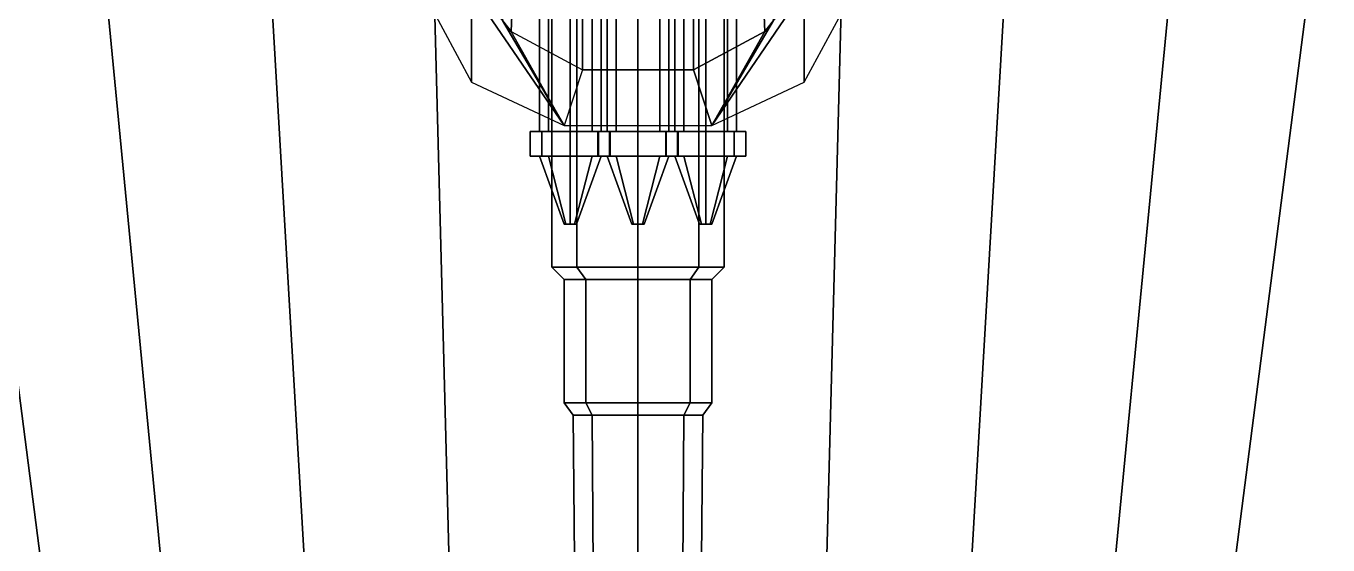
# Model space of a CAD drawing. Header units: millimetres. Extents: x -4 to 4, y -37.4 to 54.3.
# Drawn here: x -0.993 to 1.12, y -26.88 to -26.039 of the extents above; entities that cross this region are included whole.
import ezdxf

# ---------------------------------------------------------------- set-up
doc = ezdxf.new("R2010")
doc.units = ezdxf.units.MM
for name, color, linetype in [('gun', 1, 'Continuous'), ('sleeve', 5, 'Continuous'), ('turret', 2, 'Continuous')]:
    doc.layers.add(name, color=color, linetype=linetype)

msp = doc.modelspace()

# ---------------------------------------------------------------- linework, layer by layer
for points in [[(0, -28.3, 3.5), (0, -23.33, 3.5), (-2.69, -23.33, 3.46), (-1.97, -28.3, 3.46)], [(-1.84, -23.33), (-1.66, -23.33, -0.61), (-0.95, -28.3, -0.61), (-1.12, -28.3)], [(-1.66, -23.33, -0.61), (-1.43, -23.33, -1.23), (-0.79, -28.3, -1.23), (-0.95, -28.3, -0.61)], [(-1.43, -23.33, -1.23), (-1.12, -23.33, -1.82), (-0.64, -28.3, -1.82), (-0.79, -28.3, -1.23)], [(-1.12, -23.33, -1.82), (-0.75, -23.33, -2.23), (-0.46, -28.3, -2.23), (-0.64, -28.3, -1.82)], [(-0.75, -23.33, -2.23), (-0.4, -23.33, -2.43), (-0.27, -28.3, -2.43), (-0.46, -28.3, -2.23)], [(-0.4, -23.33, -2.43), (0, -23.33, -2.62), (0, -28.3, -2.62), (-0.27, -28.3, -2.43)], [(0, -28.3, -2.62), (0, -23.33, -2.62), (0.4, -23.33, -2.43), (0.27, -28.3, -2.43)], [(1.97, -28.3, 3.46), (2.69, -23.33, 3.46), (0, -23.33, 3.5), (0, -28.3, 3.5)], [(0.27, -28.3, -2.43), (0.4, -23.33, -2.43), (0.75, -23.33, -2.23), (0.46, -28.3, -2.23)], [(0.46, -28.3, -2.23), (0.75, -23.33, -2.23), (1.12, -23.33, -1.82), (0.64, -28.3, -1.82)], [(0.64, -28.3, -1.82), (1.12, -23.33, -1.82), (1.43, -23.33, -1.23), (0.79, -28.3, -1.23)], [(0.79, -28.3, -1.23), (1.43, -23.33, -1.23), (1.66, -23.33, -0.61), (0.95, -28.3, -0.61)], [(0.95, -28.3, -0.61), (1.66, -23.33, -0.61), (1.84, -23.33), (1.12, -28.3)], [(-2.3133, -25.93, 3.46), (-2.3104, -26.12, 3.84), (0, -28.16, 3.5)], [(0, -28.16, 3.5), (0, -28.16, 3.5), (2.3104, -26.12, 3.84), (2.3133, -25.93, 3.46)], [(-2.3104, -26.14, 3.84), (-2.3104, -25.95, 3.46), (0, -28.18, 3.5)], [(0, -28.18, 3.5), (0, -28.18, 3.5), (2.3104, -25.95, 3.46), (2.3104, -26.14, 3.84)], [(-2.3104, -26.12, 3.84), (-2.3104, -26.31, 3.9), (0, -28.71, 4.15), (0, -28.16, 3.5)], [(0, -28.16, 3.5), (0, -28.71, 4.15), (2.3104, -26.31, 3.9), (2.3104, -26.12, 3.84)], [(-2.3104, -26.33, 3.9), (-2.3104, -26.14, 3.84), (0, -28.18, 3.5), (0, -28.73, 4.15)], [(0, -28.73, 4.15), (0, -28.18, 3.5), (2.3104, -26.14, 3.84), (2.3104, -26.33, 3.9)], [(-2.3104, -26.31, 3.9), (-2.3104, -26.33, 3.9), (0, -28.73, 4.15), (0, -28.71, 4.15)], [(0, -28.71, 4.15), (0, -28.73, 4.15), (2.3104, -26.33, 3.9), (2.3104, -26.31, 3.9)]]:
    msp.add_3dface(points)
at = {"layer": 'gun'}
for points in [[(-0.099, -24.75, 4.889), (-0.14, -24.75, 4.79), (-0.14, -26.43, 4.79), (-0.099, -26.43, 4.889)], [(-0.14, -24.75, 4.79), (-0.099, -24.75, 4.691), (-0.099, -26.43, 4.691), (-0.14, -26.43, 4.79)], [(0, -24.75, 4.93), (-0.099, -24.75, 4.889), (-0.099, -26.43, 4.889), (0, -26.43, 4.93)], [(-0.099, -24.75, 4.691), (0, -24.75, 4.65), (0, -26.43, 4.65), (-0.099, -26.43, 4.691)], [(0.099, -24.75, 4.889), (0, -24.75, 4.93), (0, -26.43, 4.93), (0.099, -26.43, 4.889)], [(0, -24.75, 4.65), (0.099, -24.75, 4.691), (0.099, -26.43, 4.691), (0, -26.43, 4.65)], [(0.14, -24.75, 4.79), (0.099, -24.75, 4.889), (0.099, -26.43, 4.889), (0.14, -26.43, 4.79)], [(0.099, -24.75, 4.691), (0.14, -24.75, 4.79), (0.14, -26.43, 4.79), (0.099, -26.43, 4.691)], [(-0.0849, -26.45, 4.7051), (-0.12, -26.45, 4.79), (-0.14, -26.43, 4.79), (-0.099, -26.43, 4.691)], [(-0.12, -26.45, 4.79), (-0.0849, -26.45, 4.8749), (-0.099, -26.43, 4.889), (-0.14, -26.43, 4.79)], [(0, -26.45, 4.67), (-0.0849, -26.45, 4.7051), (-0.099, -26.43, 4.691), (0, -26.43, 4.65)], [(-0.0849, -26.45, 4.8749), (0, -26.45, 4.91), (0, -26.43, 4.93), (-0.099, -26.43, 4.889)], [(0.0849, -26.45, 4.7051), (0, -26.45, 4.67), (0, -26.43, 4.65), (0.099, -26.43, 4.691)], [(0, -26.45, 4.91), (0.0849, -26.45, 4.8749), (0.099, -26.43, 4.889), (0, -26.43, 4.93)], [(0.12, -26.45, 4.79), (0.0849, -26.45, 4.7051), (0.099, -26.43, 4.691), (0.14, -26.43, 4.79)], [(0.0849, -26.45, 4.8749), (0.12, -26.45, 4.79), (0.14, -26.43, 4.79), (0.099, -26.43, 4.889)], [(-0.0849, -26.45, 4.8749), (-0.12, -26.45, 4.79), (-0.12, -26.65, 4.79), (-0.0849, -26.65, 4.8749)], [(-0.12, -26.45, 4.79), (-0.0849, -26.45, 4.7051), (-0.0849, -26.65, 4.7051), (-0.12, -26.65, 4.79)], [(0, -26.45, 4.91), (-0.0849, -26.45, 4.8749), (-0.0849, -26.65, 4.8749), (0, -26.65, 4.91)], [(-0.0849, -26.45, 4.7051), (0, -26.45, 4.67), (0, -26.65, 4.67), (-0.0849, -26.65, 4.7051)], [(0.0849, -26.45, 4.8749), (0, -26.45, 4.91), (0, -26.65, 4.91), (0.0849, -26.65, 4.8749)], [(0, -26.45, 4.67), (0.0849, -26.45, 4.7051), (0.0849, -26.65, 4.7051), (0, -26.65, 4.67)], [(0.12, -26.45, 4.79), (0.0849, -26.45, 4.8749), (0.0849, -26.65, 4.8749), (0.12, -26.65, 4.79)], [(0.0849, -26.45, 4.7051), (0.12, -26.45, 4.79), (0.12, -26.65, 4.79), (0.0849, -26.65, 4.7051)], [(-0.0742, -26.67, 4.7158), (-0.105, -26.67, 4.79), (-0.12, -26.65, 4.79), (-0.0849, -26.65, 4.7051)], [(-0.105, -26.67, 4.79), (-0.0742, -26.67, 4.8642), (-0.0849, -26.65, 4.8749), (-0.12, -26.65, 4.79)], [(-0.0566, -29.4, 4.7334), (-0.08, -29.4, 4.79), (-0.105, -26.67, 4.79), (-0.0742, -26.67, 4.7158)], [(-0.08, -29.4, 4.79), (-0.0566, -29.4, 4.8466), (-0.0742, -26.67, 4.8642), (-0.105, -26.67, 4.79)], [(0, -26.67, 4.685), (-0.0742, -26.67, 4.7158), (-0.0849, -26.65, 4.7051), (0, -26.65, 4.67)], [(-0.0742, -26.67, 4.8642), (0, -26.67, 4.895), (0, -26.65, 4.91), (-0.0849, -26.65, 4.8749)], [(0, -29.4, 4.71), (-0.0566, -29.4, 4.7334), (-0.0742, -26.67, 4.7158), (0, -26.67, 4.685)], [(-0.0566, -29.4, 4.8466), (0, -29.4, 4.87), (0, -26.67, 4.895), (-0.0742, -26.67, 4.8642)], [(0.0742, -26.67, 4.7158), (0, -26.67, 4.685), (0, -26.65, 4.67), (0.0849, -26.65, 4.7051)], [(0, -26.67, 4.895), (0.0742, -26.67, 4.8642), (0.0849, -26.65, 4.8749), (0, -26.65, 4.91)], [(0.0566, -29.4, 4.7334), (0, -29.4, 4.71), (0, -26.67, 4.685), (0.0742, -26.67, 4.7158)], [(0, -29.4, 4.87), (0.0566, -29.4, 4.8466), (0.0742, -26.67, 4.8642), (0, -26.67, 4.895)], [(0.08, -29.4, 4.79), (0.0566, -29.4, 4.7334), (0.0742, -26.67, 4.7158), (0.105, -26.67, 4.79)], [(0.0566, -29.4, 4.8466), (0.08, -29.4, 4.79), (0.105, -26.67, 4.79), (0.0742, -26.67, 4.8642)], [(0.105, -26.67, 4.79), (0.0742, -26.67, 4.7158), (0.0849, -26.65, 4.7051), (0.12, -26.65, 4.79)], [(0.0742, -26.67, 4.8642), (0.105, -26.67, 4.79), (0.12, -26.65, 4.79), (0.0849, -26.65, 4.8749)]]:
    msp.add_3dface(points, dxfattribs=at)
at = {"layer": 'sleeve'}
for points in [[(-0.16, -24.88, 4.58), (-0.1454, -24.88, 4.5446), (-0.1454, -26.21, 4.5446), (-0.16, -26.21, 4.58)], [(-0.1454, -24.88, 4.6154), (-0.16, -24.88, 4.58), (-0.16, -26.21, 4.58), (-0.1454, -26.21, 4.6154)], [(-0.1454, -24.88, 4.5446), (-0.11, -24.88, 4.53), (-0.11, -26.21, 4.53), (-0.1454, -26.21, 4.5446)], [(-0.11, -24.88, 4.63), (-0.1454, -24.88, 4.6154), (-0.1454, -26.21, 4.6154), (-0.11, -26.21, 4.63)], [(-0.11, -24.88, 4.53), (-0.0746, -24.88, 4.5446), (-0.0746, -26.21, 4.5446), (-0.11, -26.21, 4.53)], [(-0.0746, -24.88, 4.6154), (-0.11, -24.88, 4.63), (-0.11, -26.21, 4.63), (-0.0746, -26.21, 4.6154)], [(-0.0746, -24.88, 4.5446), (-0.06, -24.88, 4.58), (-0.06, -26.21, 4.58), (-0.0746, -26.21, 4.5446)], [(-0.06, -24.88, 4.58), (-0.0746, -24.88, 4.6154), (-0.0746, -26.21, 4.6154), (-0.06, -26.21, 4.58)], [(-0.05, -24.88, 4.53), (-0.0354, -24.88, 4.4946), (-0.0354, -26.21, 4.4946), (-0.05, -26.21, 4.53)], [(-0.0354, -24.88, 4.5654), (-0.05, -24.88, 4.53), (-0.05, -26.21, 4.53), (-0.0354, -26.21, 4.5654)], [(-0.0354, -24.88, 4.4946), (0, -24.88, 4.48), (0, -26.21, 4.48), (-0.0354, -26.21, 4.4946)], [(0, -24.88, 4.58), (-0.0354, -24.88, 4.5654), (-0.0354, -26.21, 4.5654), (0, -26.21, 4.58)], [(0, -24.88, 4.48), (0.0354, -24.88, 4.4946), (0.0354, -26.21, 4.4946), (0, -26.21, 4.48)], [(0.0354, -24.88, 4.5654), (0, -24.88, 4.58), (0, -26.21, 4.58), (0.0354, -26.21, 4.5654)], [(0.0354, -24.88, 4.4946), (0.05, -24.88, 4.53), (0.05, -26.21, 4.53), (0.0354, -26.21, 4.4946)], [(0.05, -24.88, 4.53), (0.0354, -24.88, 4.5654), (0.0354, -26.21, 4.5654), (0.05, -26.21, 4.53)], [(0.0746, -24.88, 4.6154), (0.06, -24.88, 4.58), (0.06, -26.21, 4.58), (0.0746, -26.21, 4.6154)], [(0.06, -24.88, 4.58), (0.0746, -24.88, 4.5446), (0.0746, -26.21, 4.5446), (0.06, -26.21, 4.58)], [(0.11, -24.88, 4.63), (0.0746, -24.88, 4.6154), (0.0746, -26.21, 4.6154), (0.11, -26.21, 4.63)], [(0.0746, -24.88, 4.5446), (0.11, -24.88, 4.53), (0.11, -26.21, 4.53), (0.0746, -26.21, 4.5446)], [(0.1454, -24.88, 4.6154), (0.11, -24.88, 4.63), (0.11, -26.21, 4.63), (0.1454, -26.21, 4.6154)], [(0.11, -24.88, 4.53), (0.1454, -24.88, 4.5446), (0.1454, -26.21, 4.5446), (0.11, -26.21, 4.53)], [(0.16, -24.88, 4.58), (0.1454, -24.88, 4.6154), (0.1454, -26.21, 4.6154), (0.16, -26.21, 4.58)], [(0.1454, -24.88, 4.5446), (0.16, -24.88, 4.58), (0.16, -26.21, 4.58), (0.1454, -26.21, 4.5446)], [(-0.16, -26.21, 4.58), (-0.1454, -26.21, 4.5446), (-0.156, -26.21, 4.534), (-0.175, -26.21, 4.58)], [(-0.1454, -26.21, 4.6154), (-0.16, -26.21, 4.58), (-0.175, -26.21, 4.58), (-0.156, -26.21, 4.626)], [(-0.175, -26.21, 4.58), (-0.156, -26.21, 4.534), (-0.156, -26.25, 4.534), (-0.175, -26.25, 4.58)], [(-0.156, -26.21, 4.626), (-0.175, -26.21, 4.58), (-0.175, -26.25, 4.58), (-0.156, -26.25, 4.626)], [(-0.1454, -26.21, 4.5446), (-0.11, -26.21, 4.53), (-0.11, -26.21, 4.515), (-0.156, -26.21, 4.534)], [(-0.11, -26.21, 4.63), (-0.1454, -26.21, 4.6154), (-0.156, -26.21, 4.626), (-0.11, -26.21, 4.645)], [(-0.156, -26.21, 4.534), (-0.11, -26.21, 4.515), (-0.11, -26.25, 4.515), (-0.156, -26.25, 4.534)], [(-0.11, -26.21, 4.645), (-0.156, -26.21, 4.626), (-0.156, -26.25, 4.626), (-0.11, -26.25, 4.645)], [(-0.0746, -26.21, 4.6154), (-0.11, -26.21, 4.63), (-0.11, -26.21, 4.645), (-0.064, -26.21, 4.626)], [(-0.11, -26.21, 4.53), (-0.0746, -26.21, 4.5446), (-0.064, -26.21, 4.534), (-0.11, -26.21, 4.515)], [(-0.11, -26.21, 4.515), (-0.064, -26.21, 4.534), (-0.064, -26.25, 4.534), (-0.11, -26.25, 4.515)], [(-0.064, -26.21, 4.626), (-0.11, -26.21, 4.645), (-0.11, -26.25, 4.645), (-0.064, -26.25, 4.626)], [(-0.06, -26.21, 4.58), (-0.0746, -26.21, 4.6154), (-0.064, -26.21, 4.626), (-0.045, -26.21, 4.58)], [(-0.0746, -26.21, 4.5446), (-0.06, -26.21, 4.58), (-0.045, -26.21, 4.58), (-0.064, -26.21, 4.534)], [(-0.05, -26.21, 4.53), (-0.0354, -26.21, 4.4946), (-0.046, -26.21, 4.484), (-0.065, -26.21, 4.53)], [(-0.0354, -26.21, 4.5654), (-0.05, -26.21, 4.53), (-0.065, -26.21, 4.53), (-0.046, -26.21, 4.576)], [(-0.065, -26.21, 4.53), (-0.046, -26.21, 4.484), (-0.046, -26.25, 4.484), (-0.065, -26.25, 4.53)], [(-0.046, -26.21, 4.576), (-0.065, -26.21, 4.53), (-0.065, -26.25, 4.53), (-0.046, -26.25, 4.576)], [(-0.064, -26.21, 4.534), (-0.045, -26.21, 4.58), (-0.045, -26.25, 4.58), (-0.064, -26.25, 4.534)], [(-0.045, -26.21, 4.58), (-0.064, -26.21, 4.626), (-0.064, -26.25, 4.626), (-0.045, -26.25, 4.58)], [(-0.0354, -26.21, 4.4946), (0, -26.21, 4.48), (0, -26.21, 4.465), (-0.046, -26.21, 4.484)], [(0, -26.21, 4.58), (-0.0354, -26.21, 4.5654), (-0.046, -26.21, 4.576), (0, -26.21, 4.595)], [(-0.046, -26.21, 4.484), (0, -26.21, 4.465), (0, -26.25, 4.465), (-0.046, -26.25, 4.484)], [(0, -26.21, 4.595), (-0.046, -26.21, 4.576), (-0.046, -26.25, 4.576), (0, -26.25, 4.595)], [(0.0354, -26.21, 4.5654), (0, -26.21, 4.58), (0, -26.21, 4.595), (0.046, -26.21, 4.576)], [(0, -26.21, 4.48), (0.0354, -26.21, 4.4946), (0.046, -26.21, 4.484), (0, -26.21, 4.465)], [(0, -26.21, 4.465), (0.046, -26.21, 4.484), (0.046, -26.25, 4.484), (0, -26.25, 4.465)], [(0.046, -26.21, 4.576), (0, -26.21, 4.595), (0, -26.25, 4.595), (0.046, -26.25, 4.576)], [(0.05, -26.21, 4.53), (0.0354, -26.21, 4.5654), (0.046, -26.21, 4.576), (0.065, -26.21, 4.53)], [(0.0354, -26.21, 4.4946), (0.05, -26.21, 4.53), (0.065, -26.21, 4.53), (0.046, -26.21, 4.484)], [(0.064, -26.21, 4.626), (0.045, -26.21, 4.58), (0.045, -26.25, 4.58), (0.064, -26.25, 4.626)], [(0.045, -26.21, 4.58), (0.064, -26.21, 4.534), (0.064, -26.25, 4.534), (0.045, -26.25, 4.58)], [(0.0746, -26.21, 4.6154), (0.06, -26.21, 4.58), (0.045, -26.21, 4.58), (0.064, -26.21, 4.626)], [(0.06, -26.21, 4.58), (0.0746, -26.21, 4.5446), (0.064, -26.21, 4.534), (0.045, -26.21, 4.58)], [(0.046, -26.21, 4.484), (0.065, -26.21, 4.53), (0.065, -26.25, 4.53), (0.046, -26.25, 4.484)], [(0.065, -26.21, 4.53), (0.046, -26.21, 4.576), (0.046, -26.25, 4.576), (0.065, -26.25, 4.53)], [(0.11, -26.21, 4.645), (0.064, -26.21, 4.626), (0.064, -26.25, 4.626), (0.11, -26.25, 4.645)], [(0.064, -26.21, 4.534), (0.11, -26.21, 4.515), (0.11, -26.25, 4.515), (0.064, -26.25, 4.534)], [(0.11, -26.21, 4.63), (0.0746, -26.21, 4.6154), (0.064, -26.21, 4.626), (0.11, -26.21, 4.645)], [(0.0746, -26.21, 4.5446), (0.11, -26.21, 4.53), (0.11, -26.21, 4.515), (0.064, -26.21, 4.534)], [(0.156, -26.21, 4.626), (0.11, -26.21, 4.645), (0.11, -26.25, 4.645), (0.156, -26.25, 4.626)], [(0.11, -26.21, 4.515), (0.156, -26.21, 4.534), (0.156, -26.25, 4.534), (0.11, -26.25, 4.515)], [(0.11, -26.21, 4.53), (0.1454, -26.21, 4.5446), (0.156, -26.21, 4.534), (0.11, -26.21, 4.515)], [(0.1454, -26.21, 4.6154), (0.11, -26.21, 4.63), (0.11, -26.21, 4.645), (0.156, -26.21, 4.626)], [(0.1454, -26.21, 4.5446), (0.16, -26.21, 4.58), (0.175, -26.21, 4.58), (0.156, -26.21, 4.534)], [(0.16, -26.21, 4.58), (0.1454, -26.21, 4.6154), (0.156, -26.21, 4.626), (0.175, -26.21, 4.58)], [(0.175, -26.21, 4.58), (0.156, -26.21, 4.626), (0.156, -26.25, 4.626), (0.175, -26.25, 4.58)], [(0.156, -26.21, 4.534), (0.175, -26.21, 4.58), (0.175, -26.25, 4.58), (0.156, -26.25, 4.534)], [(-0.175, -26.25, 4.58), (-0.156, -26.25, 4.534), (-0.1454, -26.25, 4.5446), (-0.16, -26.25, 4.58)], [(-0.156, -26.25, 4.626), (-0.175, -26.25, 4.58), (-0.16, -26.25, 4.58), (-0.1454, -26.25, 4.6154)], [(-0.16, -26.25, 4.58), (-0.1454, -26.25, 4.5446), (-0.1171, -26.36, 4.5729), (-0.12, -26.36, 4.58)], [(-0.1454, -26.25, 4.6154), (-0.16, -26.25, 4.58), (-0.12, -26.36, 4.58), (-0.1171, -26.36, 4.5871)], [(-0.156, -26.25, 4.534), (-0.11, -26.25, 4.515), (-0.11, -26.25, 4.53), (-0.1454, -26.25, 4.5446)], [(-0.11, -26.25, 4.645), (-0.156, -26.25, 4.626), (-0.1454, -26.25, 4.6154), (-0.11, -26.25, 4.63)], [(-0.1454, -26.25, 4.5446), (-0.11, -26.25, 4.53), (-0.11, -26.36, 4.57), (-0.1171, -26.36, 4.5729)], [(-0.11, -26.25, 4.63), (-0.1454, -26.25, 4.6154), (-0.1171, -26.36, 4.5871), (-0.11, -26.36, 4.59)], [(-0.064, -26.25, 4.626), (-0.11, -26.25, 4.645), (-0.11, -26.25, 4.63), (-0.0746, -26.25, 4.6154)], [(-0.11, -26.25, 4.515), (-0.064, -26.25, 4.534), (-0.0746, -26.25, 4.5446), (-0.11, -26.25, 4.53)], [(-0.11, -26.25, 4.53), (-0.0746, -26.25, 4.5446), (-0.1029, -26.36, 4.5729), (-0.11, -26.36, 4.57)], [(-0.0746, -26.25, 4.6154), (-0.11, -26.25, 4.63), (-0.11, -26.36, 4.59), (-0.1029, -26.36, 4.5871)], [(-0.0746, -26.25, 4.5446), (-0.06, -26.25, 4.58), (-0.1, -26.36, 4.58), (-0.1029, -26.36, 4.5729)], [(-0.06, -26.25, 4.58), (-0.0746, -26.25, 4.6154), (-0.1029, -26.36, 4.5871), (-0.1, -26.36, 4.58)], [(-0.045, -26.25, 4.58), (-0.064, -26.25, 4.626), (-0.0746, -26.25, 4.6154), (-0.06, -26.25, 4.58)], [(-0.064, -26.25, 4.534), (-0.045, -26.25, 4.58), (-0.06, -26.25, 4.58), (-0.0746, -26.25, 4.5446)], [(-0.065, -26.25, 4.53), (-0.046, -26.25, 4.484), (-0.0354, -26.25, 4.4946), (-0.05, -26.25, 4.53)], [(-0.046, -26.25, 4.576), (-0.065, -26.25, 4.53), (-0.05, -26.25, 4.53), (-0.0354, -26.25, 4.5654)], [(-0.05, -26.25, 4.53), (-0.0354, -26.25, 4.4946), (-0.0071, -26.36, 4.5229), (-0.01, -26.36, 4.53)], [(-0.0354, -26.25, 4.5654), (-0.05, -26.25, 4.53), (-0.01, -26.36, 4.53), (-0.0071, -26.36, 4.5371)], [(-0.046, -26.25, 4.484), (0, -26.25, 4.465), (0, -26.25, 4.48), (-0.0354, -26.25, 4.4946)], [(0, -26.25, 4.595), (-0.046, -26.25, 4.576), (-0.0354, -26.25, 4.5654), (0, -26.25, 4.58)], [(-0.0354, -26.25, 4.4946), (0, -26.25, 4.48), (0, -26.36, 4.52), (-0.0071, -26.36, 4.5229)], [(0, -26.25, 4.58), (-0.0354, -26.25, 4.5654), (-0.0071, -26.36, 4.5371), (0, -26.36, 4.54)], [(0.046, -26.25, 4.576), (0, -26.25, 4.595), (0, -26.25, 4.58), (0.0354, -26.25, 4.5654)], [(0, -26.25, 4.465), (0.046, -26.25, 4.484), (0.0354, -26.25, 4.4946), (0, -26.25, 4.48)], [(0, -26.25, 4.48), (0.0354, -26.25, 4.4946), (0.0071, -26.36, 4.5229), (0, -26.36, 4.52)], [(0.0354, -26.25, 4.5654), (0, -26.25, 4.58), (0, -26.36, 4.54), (0.0071, -26.36, 4.5371)], [(0.0354, -26.25, 4.4946), (0.05, -26.25, 4.53), (0.01, -26.36, 4.53), (0.0071, -26.36, 4.5229)], [(0.05, -26.25, 4.53), (0.0354, -26.25, 4.5654), (0.0071, -26.36, 4.5371), (0.01, -26.36, 4.53)], [(0.065, -26.25, 4.53), (0.046, -26.25, 4.576), (0.0354, -26.25, 4.5654), (0.05, -26.25, 4.53)], [(0.046, -26.25, 4.484), (0.065, -26.25, 4.53), (0.05, -26.25, 4.53), (0.0354, -26.25, 4.4946)], [(0.064, -26.25, 4.626), (0.045, -26.25, 4.58), (0.06, -26.25, 4.58), (0.0746, -26.25, 4.6154)], [(0.045, -26.25, 4.58), (0.064, -26.25, 4.534), (0.0746, -26.25, 4.5446), (0.06, -26.25, 4.58)], [(0.0746, -26.25, 4.6154), (0.06, -26.25, 4.58), (0.1, -26.36, 4.58), (0.1029, -26.36, 4.5871)], [(0.06, -26.25, 4.58), (0.0746, -26.25, 4.5446), (0.1029, -26.36, 4.5729), (0.1, -26.36, 4.58)], [(0.11, -26.25, 4.645), (0.064, -26.25, 4.626), (0.0746, -26.25, 4.6154), (0.11, -26.25, 4.63)], [(0.064, -26.25, 4.534), (0.11, -26.25, 4.515), (0.11, -26.25, 4.53), (0.0746, -26.25, 4.5446)], [(0.11, -26.25, 4.63), (0.0746, -26.25, 4.6154), (0.1029, -26.36, 4.5871), (0.11, -26.36, 4.59)], [(0.0746, -26.25, 4.5446), (0.11, -26.25, 4.53), (0.11, -26.36, 4.57), (0.1029, -26.36, 4.5729)], [(0.1454, -26.25, 4.6154), (0.11, -26.25, 4.63), (0.11, -26.36, 4.59), (0.1171, -26.36, 4.5871)], [(0.11, -26.25, 4.53), (0.1454, -26.25, 4.5446), (0.1171, -26.36, 4.5729), (0.11, -26.36, 4.57)], [(0.11, -26.25, 4.515), (0.156, -26.25, 4.534), (0.1454, -26.25, 4.5446), (0.11, -26.25, 4.53)], [(0.156, -26.25, 4.626), (0.11, -26.25, 4.645), (0.11, -26.25, 4.63), (0.1454, -26.25, 4.6154)], [(0.16, -26.25, 4.58), (0.1454, -26.25, 4.6154), (0.1171, -26.36, 4.5871), (0.12, -26.36, 4.58)], [(0.1454, -26.25, 4.5446), (0.16, -26.25, 4.58), (0.12, -26.36, 4.58), (0.1171, -26.36, 4.5729)], [(0.156, -26.25, 4.534), (0.175, -26.25, 4.58), (0.16, -26.25, 4.58), (0.1454, -26.25, 4.5446)], [(0.175, -26.25, 4.58), (0.156, -26.25, 4.626), (0.1454, -26.25, 4.6154), (0.16, -26.25, 4.58)], [(-0.1029, -26.36, 4.5871), (-0.12, -26.36, 4.58), (-0.1171, -26.36, 4.5729), (-0.1, -26.36, 4.58)], [(-0.11, -26.36, 4.59), (-0.1171, -26.36, 4.5871), (-0.12, -26.36, 4.58), (-0.1029, -26.36, 4.5871)], [(-0.1, -26.36, 4.58), (-0.1171, -26.36, 4.5729), (-0.11, -26.36, 4.57), (-0.1029, -26.36, 4.5729)], [(0.0071, -26.36, 4.5371), (-0.01, -26.36, 4.53), (-0.0071, -26.36, 4.5229), (0.01, -26.36, 4.53)], [(0, -26.36, 4.54), (-0.0071, -26.36, 4.5371), (-0.01, -26.36, 4.53), (0.0071, -26.36, 4.5371)], [(0.01, -26.36, 4.53), (-0.0071, -26.36, 4.5229), (0, -26.36, 4.52), (0.0071, -26.36, 4.5229)], [(0.11, -26.36, 4.59), (0.1029, -26.36, 4.5871), (0.1, -26.36, 4.58), (0.1171, -26.36, 4.5871)], [(0.1171, -26.36, 4.5871), (0.1, -26.36, 4.58), (0.1029, -26.36, 4.5729), (0.12, -26.36, 4.58)], [(0.12, -26.36, 4.58), (0.1029, -26.36, 4.5729), (0.11, -26.36, 4.57), (0.1171, -26.36, 4.5729)]]:
    msp.add_3dface(points, dxfattribs=at)
at = {"layer": 'turret'}
for points in [[(-0.2057, -26.0477, 4.2535), (-0.09, -26.1098, 4.04), (-0.09, -24.846, 4.04), (-0.1591, -24.9226, 4.1677)], [(-0.09, -26.1098, 4.04), (0.09, -26.1098, 4.04), (0.09, -24.846, 4.04), (-0.09, -24.846, 4.04)], [(0.09, -26.1098, 4.04), (0.2057, -26.0477, 4.2535), (0.1591, -24.9226, 4.1677), (0.09, -24.846, 4.04)], [(-0.22, -26.03, 4.28), (-0.2057, -26.0477, 4.2535), (-0.1591, -24.9226, 4.1677), (-0.22, -24.9986, 4.28)], [(0.2057, -26.0477, 4.2535), (0.22, -26.03, 4.28), (0.22, -24.9986, 4.28), (0.1591, -24.9226, 4.1677)], [(-0.34, -26, 3.73), (-0.27, -26.13, 3.73), (-0.27, -25.98, 4.28)], [(-0.27, -26.13, 3.73), (-0.12, -26.2, 3.73), (-0.27, -25.98, 4.28)], [(-0.12, -26.2, 3.73), (-0.12, -26.2, 3.73), (-0.22, -26.03, 4.28), (-0.27, -25.98, 4.28)], [(0.12, -26.2, 3.73), (0.12, -26.2, 3.73), (0.27, -25.98, 4.28), (0.22, -26.03, 4.28)], [(0.27, -26.13, 3.73), (0.27, -26.13, 3.73), (0.27, -25.98, 4.28), (0.12, -26.2, 3.73)], [(0.34, -26, 3.73), (0.34, -26, 3.73), (0.27, -25.98, 4.28), (0.27, -26.13, 3.73)], [(-0.12, -26.2, 3.73), (-0.2057, -26.0477, 4.2535), (-0.22, -26.03, 4.28)], [(0.12, -26.2, 3.73), (0.12, -26.2, 3.73), (0.22, -26.03, 4.28), (0.2057, -26.0477, 4.2535)], [(0.12, -26.2, 3.73), (0.12, -26.2, 3.73), (0.2057, -26.0477, 4.2535), (0.09, -26.1098, 4.04)], [(-0.12, -26.2, 3.73), (0.12, -26.2, 3.73), (0.09, -26.1098, 4.04), (-0.09, -26.1098, 4.04)]]:
    msp.add_3dface(points, dxfattribs=at)

doc.saveas('drawing.dxf')
